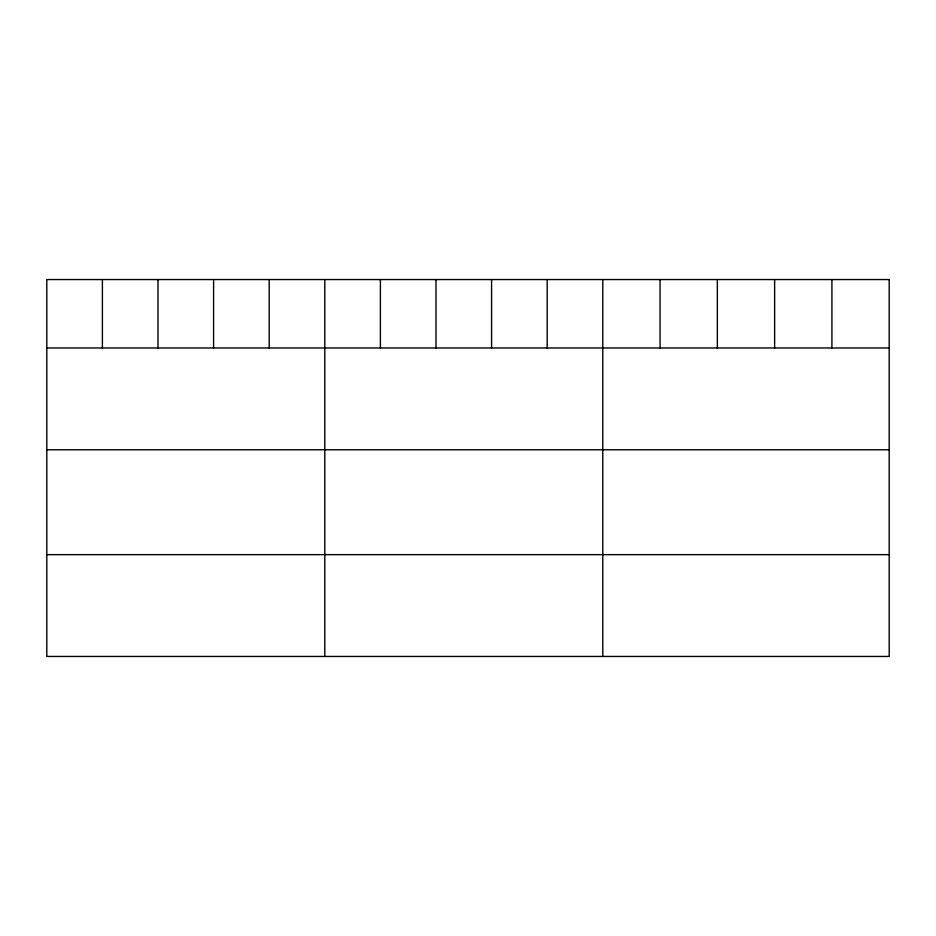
<?xml version="1.0" encoding="UTF-8"?>
<svg xmlns="http://www.w3.org/2000/svg" width="936" height="936" viewBox="0 0 936 936"><rect width="100%" height="100%" fill="white"/><g stroke="black" fill="none" stroke-linecap="round" stroke-linejoin="round"><path stroke-width="1.4" d="M46.8 347.981L889.2 347.981M46.8 449.771L889.2 449.771M46.8 554.65L889.2 554.65M831.917 279.56L831.917 347.981M774.634 279.56L774.634 347.981M717.35 279.56L717.35 347.981M660.067 279.56L660.067 347.981M602.784 279.56L602.784 656.44M547.186 279.56L547.186 347.981M491.587 279.56L491.587 347.981M435.989 279.56L435.989 347.981M380.39 279.56L380.39 347.981M324.792 279.56L324.792 656.44M269.194 279.56L269.194 347.981M213.595 279.56L213.595 347.981M157.997 279.56L157.997 347.981M102.398 279.56L102.398 347.981M889.2 279.56L46.8 279.56L46.8 656.44L889.2 656.44L889.2 279.56"/></g></svg>
